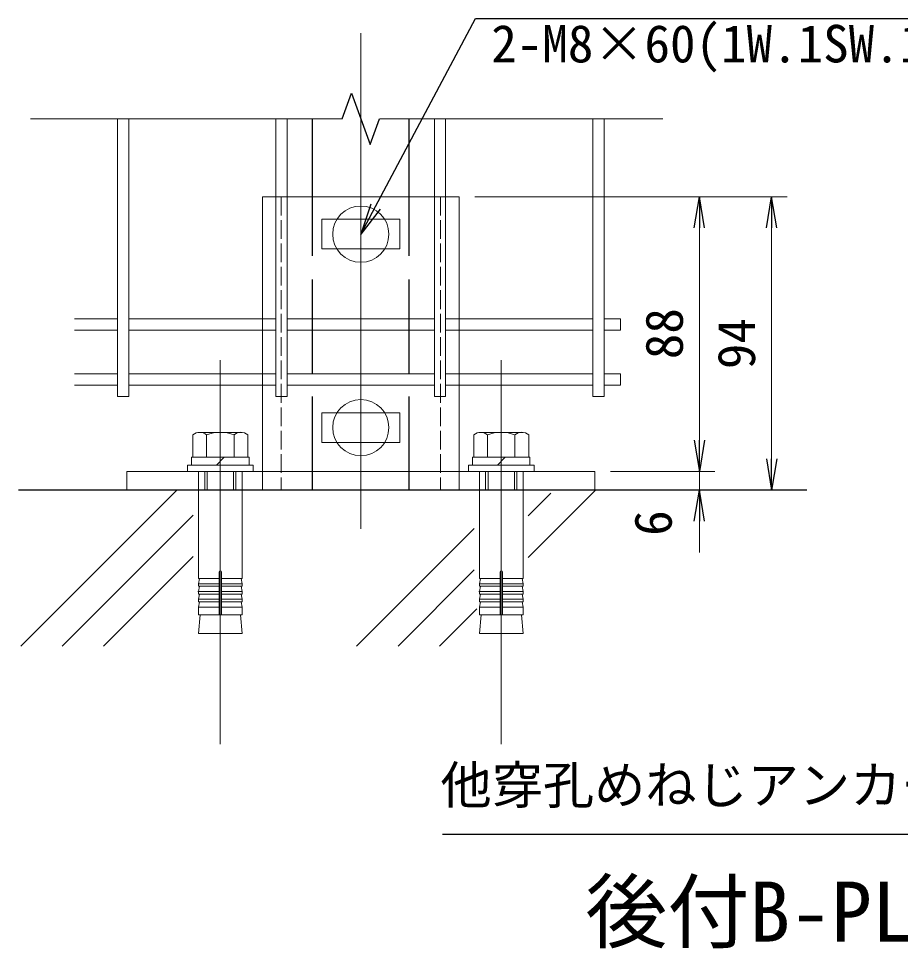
# Model space of a CAD drawing. Units: millimetres, scale not verified, with parts at other scales. Extents: x -396 to 8004, y -2970 to 2970.
# Drawn here: x 5181 to 6311, y -1235 to -43 of the extents above; entities that cross this region are included whole.
import ezdxf
from ezdxf.enums import TextEntityAlignment as Align

# ---------------------------------------------------------------- set-up
doc = ezdxf.new("R2010")
doc.units = ezdxf.units.MM
doc.header["$LTSCALE"] = 20
doc.linetypes.add('DASHED', pattern=[7.5, 6, -1.5])
doc.linetypes.add('USER1', pattern=[50.8, 31.75, -6.35, 6.35, -6.35])
for name, color, linetype, lineweight in [('0-2_D-STR-DIM', 7, 'Continuous', 13), ('0-3_D-STR3', 3, 'Continuous', 13), ('0-4_D-BMK', 2, 'USER1', 13), ('0-5_D-STR1', 1, 'Continuous', 25), ('0-6_D-STR2', 7, 'Continuous', 13), ('0-7_0', 7, 'Continuous', 25), ('0-8_D-STR-TXT', 7, 'Continuous', 25), ('0-B_D-DCR-HCH', 7, 'Continuous', 13), ('0-F_D-BGD', 7, 'Continuous', 25)]:
    doc.layers.add(name, color=color, linetype=linetype, lineweight=lineweight)
doc.layers.add('0-9_D-TTL-TXT', color=7, linetype='Continuous')
doc.styles.add('ＭＳ ゴシック', font='')
doc.styles.get('ＭＳ ゴシック').set_extended_font_data('MS Gothic')

# ---------------------------------------------------------------- blocks, each defined once
blk = doc.blocks.new('BREAK')
at = {"layer": '0-7_0'}
for p, q in [((704.8, 256.5), (0, 513)), ((-704.8, -256.5), (704.8, 256.5)), ((0, -513), (-704.8, -256.5))]:
    blk.add_line(p, q, dxfattribs=at)
blk = doc.blocks.new('ベースプレート部品\u3000正面図')
at = {"layer": '0-3_D-STR3', "linetype": 'DASHED'}
for p, q in [((16787, 48401.4), (16787, 46521.4)), ((17807, 48401.4), (17807, 46521.4)), ((16257, 46641.4), (16257, 46521.4)), ((16537, 46641.4), (16537, 46521.4)), ((16667, 46641.4), (16667, 46521.4)), ((17927, 46641.4), (17927, 46521.4)), ((18057, 46641.4), (18057, 46521.4)), ((18337, 46641.4), (18337, 46521.4))]:
    blk.add_line(p, q, dxfattribs=at)
at = {"layer": '0-3_D-STR3'}
for p, q in [((17927, 48401.4), (17927, 46641.4)), ((17546.8, 48256.4), (17046.7, 48256.4)), ((17046.7, 48256.4), (17046.7, 48066.4)), ((17546.7, 48256.4), (17546.7, 48066.4)), ((17546.7, 48066.4), (17046.8, 48066.4)), ((17546.8, 47016.4), (17046.7, 47016.4)), ((17046.7, 47016.4), (17046.7, 46826.4)), ((17546.7, 47016.4), (17546.7, 46826.4)), ((17546.7, 46826.4), (17046.8, 46826.4)), ((15797, 46641.4), (18797, 46641.4)), ((18797, 46641.4), (18797, 46521.4))]:
    blk.add_line(p, q, dxfattribs=at)
for points in [[(17927, 48401.4), (16667, 48401.4), (16667, 46641.4)], [(15797, 46641.4), (15797, 46521.4), (18797, 46521.4)]]:
    blk.add_lwpolyline(points, dxfattribs=at)
blk = doc.blocks.new('_Open')
at = {"layer": '0-7_0'}
blk.add_line((-20, 3.33), (0, 0), dxfattribs=at)
blk.add_lwpolyline([(-20, -3.33), (0, 0), (-20, 0)], dxfattribs=at)
blk = doc.blocks.new('MLeader13')
at = {"layer": '0-2_D-STR-DIM', "lineweight": 25}
blk.add_line((5644.57, -287.39), (5619.88, -319.57), dxfattribs=at)
for points in [[(5638.69, -284.26), (5766.97, -43.34), (6120.68, -43.34), (6397.51, -43.34)], [(5632.8, -281.13), (5619.88, -319.57), (5638.69, -284.26)]]:
    blk.add_lwpolyline(points, dxfattribs=at)
blk = doc.blocks.new('MLeader15')
at = {"layer": '0-8_D-STR-TXT'}
blk.add_line((6576.4, -865.24), (6599, -831.57), dxfattribs=at)
for points in [[(6588.55, -870.75), (6599, -831.57), (6582.48, -868)], [(6582.48, -868), (6482.32, -1088.81), (5731.6, -1088.81), (5724.4, -1088.81)]]:
    blk.add_lwpolyline(points, dxfattribs=at)

msp = doc.modelspace()

# ---------------------------------------------------------------- linework, layer by layer
at = {"layer": '0-2_D-STR-DIM'}
for p, q in [((5765.88, -271.57), (6073.75, -271.57)), ((5765.88, -271.57), (6166.28, -271.57)), ((6053.75, -311.57), (6053.75, -583.57)), ((6146.28, -311.57), (6146.28, -607.57)), ((6053.75, -583.57), (6053.75, -543.57)), ((5939.88, -623.57), (6073.75, -623.57)), ((5939.88, -623.57), (6073.75, -623.57)), ((6053.75, -623.57), (6053.75, -647.57)), ((5939.88, -647.57), (6073.75, -647.57)), ((5939.88, -647.57), (6166.28, -647.57)), ((6053.75, -687.57), (6053.75, -727.57))]:
    msp.add_line(p, q, dxfattribs=at)
at = {"layer": '0-3_D-STR3'}
for p, q in [((5404.68, -605.57), (5404.68, -576.77)), ((5467.59, -573.57), (5413.09, -573.57)), ((5422.28, -576.77), (5422.28, -605.57)), ((5457.48, -576.77), (5457.48, -605.57)), ((5475.08, -605.57), (5475.08, -576.77)), ((5764.68, -605.57), (5764.68, -576.77)), ((5827.59, -573.57), (5773.09, -573.57)), ((5782.28, -576.77), (5782.28, -605.57)), ((5817.48, -576.77), (5817.48, -605.57)), ((5835.08, -605.57), (5835.08, -576.77)), ((5434.88, -615.57), (5444.88, -605.57)), ((5794.88, -615.57), (5804.88, -605.57)), ((5419.88, -647.57), (5419.88, -623.57)), ((5423.08, -647.57), (5423.08, -623.57)), ((5456.68, -647.57), (5456.68, -623.57)), ((5459.88, -647.57), (5459.88, -623.57)), ((5779.88, -647.57), (5779.88, -623.57)), ((5783.08, -647.57), (5783.08, -623.57)), ((5816.68, -647.57), (5816.68, -623.57)), ((5819.88, -647.57), (5819.88, -623.57)), ((5438.38, -752.4), (5438.38, -807.57)), ((5441.38, -752.4), (5441.38, -807.57)), ((5798.38, -752.4), (5798.38, -807.57)), ((5801.38, -752.4), (5801.38, -807.57)), ((5438.38, -767.57), (5411.88, -767.57)), ((5441.38, -767.57), (5467.88, -767.57)), ((5798.38, -767.57), (5771.88, -767.57)), ((5801.38, -767.57), (5827.88, -767.57)), ((5438.38, -777.57), (5411.05, -777.57)), ((5441.38, -777.57), (5467.88, -777.57)), ((5798.38, -777.57), (5771.05, -777.57)), ((5801.38, -777.57), (5827.88, -777.57)), ((5438.38, -787.57), (5411.88, -787.57)), ((5438.38, -797.57), (5411.88, -797.57)), ((5441.38, -787.57), (5467.88, -787.57)), ((5441.38, -797.57), (5467.88, -797.57)), ((5798.38, -787.57), (5771.88, -787.57)), ((5798.38, -797.57), (5771.88, -797.57)), ((5801.38, -787.57), (5827.88, -787.57)), ((5801.38, -797.57), (5827.88, -797.57))]:
    msp.add_line(p, q, dxfattribs=at)
for points in [[(5403.08, -615.57), (5403.08, -605.57), (5476.68, -605.57), (5476.68, -615.57)], [(5763.08, -615.57), (5763.08, -605.57), (5836.68, -605.57), (5836.68, -615.57)], [(5441.38, -760.9), (5467.88, -760.9), (5467.88, -647.57), (5411.88, -647.57), (5411.88, -760.9), (5438.38, -760.9)], [(5801.38, -760.9), (5827.88, -760.9), (5827.88, -647.57), (5771.88, -647.57), (5771.88, -760.9), (5798.38, -760.9)], [(5413.13, -760.9), (5411.88, -767.57), (5411.88, -770.9), (5438.38, -770.9)], [(5466.64, -760.9), (5467.88, -767.57), (5467.88, -770.9), (5441.38, -770.9)], [(5773.13, -760.9), (5771.88, -767.57), (5771.88, -770.9), (5798.38, -770.9)], [(5826.64, -760.9), (5827.88, -767.57), (5827.88, -770.9), (5801.38, -770.9)], [(5413.13, -770.9), (5411.88, -777.57), (5411.88, -780.9), (5438.38, -780.9)], [(5466.64, -770.9), (5467.88, -777.57), (5467.88, -780.9), (5441.38, -780.9)], [(5773.13, -770.9), (5771.88, -777.57), (5771.88, -780.9), (5798.38, -780.9)], [(5826.64, -770.9), (5827.88, -777.57), (5827.88, -780.9), (5801.38, -780.9)], [(5413.13, -780.9), (5411.88, -787.57), (5411.88, -790.9), (5438.38, -790.9)], [(5466.64, -780.9), (5467.88, -787.57), (5467.88, -790.9), (5441.38, -790.9)], [(5773.13, -780.9), (5771.88, -787.57), (5771.88, -790.9), (5798.38, -790.9)], [(5826.64, -780.9), (5827.88, -787.57), (5827.88, -790.9), (5801.38, -790.9)], [(5466.64, -790.9), (5467.88, -797.57), (5467.88, -807.57), (5411.88, -807.57), (5411.88, -797.57), (5413.13, -790.9)], [(5826.64, -790.9), (5827.88, -797.57), (5827.88, -807.57), (5771.88, -807.57), (5771.88, -797.57), (5773.13, -790.9)], [(5465.79, -807.57), (5467.88, -831.57), (5411.88, -831.57), (5413.98, -807.57)], [(5467.88, -807.57), (5441.13, -807.57), (5411.88, -807.57)], [(5825.79, -807.57), (5827.88, -831.57), (5771.88, -831.57), (5773.98, -807.57)], [(5827.88, -807.57), (5801.13, -807.57), (5771.88, -807.57)]]:
    msp.add_lwpolyline(points, dxfattribs=at)
for points in [[(5481.88, -615.57), (5481.88, -623.57), (5397.88, -623.57), (5397.88, -615.57)], [(5841.88, -615.57), (5841.88, -623.57), (5757.88, -623.57), (5757.88, -615.57)]]:
    msp.add_lwpolyline(points, close=True, dxfattribs=at)
for centre in [(5619.88, -319.58), (5619.9, -567.57)]:
    msp.add_circle(centre, 36, dxfattribs=at)
for centre, radius, start, end in [((5413.48, -587.24), 13.68, 49.96723, 130.03277), ((5439.88, -623.57), 50, 69.39031, 110.60969), ((5466.28, -587), 13.5, 49.3117, 130.6883), ((5773.48, -587.24), 13.68, 49.96723, 130.03277), ((5799.88, -623.57), 50, 69.39031, 110.60969), ((5826.28, -587), 13.5, 49.3117, 130.6883), ((5439.88, -752.4), 1.5, 0, 180), ((5799.88, -752.4), 1.5, 0, 180)]:
    msp.add_arc(centre, radius, start, end, dxfattribs=at)
at = {"layer": '0-4_D-BMK'}
for p, q in [((5619.88, -62.14), (5619.88, -751.58)), ((5439.88, -481.17), (5439.88, -973.18)), ((5799.88, -481.17), (5799.88, -973.18))]:
    msp.add_line(p, q, dxfattribs=at)
at = {"layer": '0-5_D-STR1'}
for p, q in [((5557.88, -271.57), (5557.88, -171.7)), ((5681.88, -271.57), (5681.88, -171.7))]:
    msp.add_line(p, q, dxfattribs=at)
at = {"layer": '0-5_D-STR1', "linetype": 'DASHED'}
for p, q in [((5557.88, -647.57), (5557.88, -271.57)), ((5681.88, -647.57), (5681.88, -271.57))]:
    msp.add_line(p, q, dxfattribs=at)
at = {"layer": '0-6_D-STR2'}
for p, q in [((5308.07, -171.7), (5308.07, -527.57)), ((5322.47, -171.7), (5322.47, -527.57)), ((5511.15, -171.7), (5511.15, -527.57)), ((5525.55, -171.7), (5525.55, -527.57)), ((5714.22, -171.7), (5714.22, -527.57)), ((5728.62, -171.7), (5728.62, -527.57)), ((5917.3, -171.7), (5917.3, -527.57)), ((5931.7, -171.7), (5931.7, -527.57)), ((5308.07, -428.27), (5252.99, -428.27)), ((5511.15, -428.27), (5322.47, -428.27)), ((5714.22, -428.27), (5525.55, -428.27)), ((5917.3, -428.27), (5728.62, -428.27)), ((5952.5, -428.27), (5931.7, -428.27)), ((5952.5, -428.27), (5952.5, -442.67)), ((5308.07, -442.67), (5252.99, -442.67)), ((5511.15, -442.67), (5322.47, -442.67)), ((5714.22, -442.67), (5525.55, -442.67)), ((5917.3, -442.67), (5728.62, -442.67)), ((5952.5, -442.67), (5931.7, -442.67)), ((5308.07, -498.77), (5252.99, -498.77)), ((5511.15, -498.77), (5322.47, -498.77)), ((5714.22, -498.77), (5525.55, -498.77)), ((5917.3, -498.77), (5728.62, -498.77)), ((5952.5, -498.77), (5931.7, -498.77)), ((5952.5, -498.77), (5952.5, -513.17)), ((5308.07, -513.17), (5252.99, -513.17)), ((5511.15, -513.17), (5322.47, -513.17)), ((5714.22, -513.17), (5525.55, -513.17)), ((5917.3, -513.17), (5728.62, -513.17)), ((5952.5, -513.17), (5931.7, -513.17)), ((5322.47, -527.57), (5308.07, -527.57)), ((5525.55, -527.57), (5511.15, -527.57)), ((5728.62, -527.57), (5714.22, -527.57)), ((5931.7, -527.57), (5917.3, -527.57))]:
    msp.add_line(p, q, dxfattribs=at)
at = {"layer": '0-B_D-DCR-HCH'}
for p, q in [((5196.62, -171.7), (5595.94, -171.7)), ((5643.83, -171.7), (6006.8, -171.7)), ((5184.26, -847.57), (5384.26, -647.57)), ((5834.44, -733.78), (5920.66, -647.57)), ((5834.44, -680.75), (5863.54, -651.65)), ((5237.29, -847.57), (5405.23, -679.63)), ((5614.59, -847.57), (5765.24, -696.91)), ((5290.33, -847.57), (5405.23, -732.66)), ((5667.62, -847.57), (5765.24, -749.95)), ((5720.66, -847.57), (5768.5, -799.72))]:
    msp.add_line(p, q, dxfattribs=at)
at = {"layer": '0-F_D-BGD'}
msp.add_line((6191.31, -647.57), (5181.4, -647.57), dxfattribs=at)

# ---------------------------------------------------------------- block references
at = {"layer": '0-2_D-STR-DIM'}
msp.add_blockref('MLeader13', (0, 0), dxfattribs=at)
at = {"layer": '0-2_D-STR-DIM', "xscale": 0.2, "yscale": 0.2}
msp.add_blockref('ベースプレート部品\u3000正面図', (2160.48, -9951.85), dxfattribs=at)
at = {"layer": '0-2_D-STR-DIM', "xscale": 2, "yscale": 2}
for p, rotation in [((6053.75, -271.57), 90), ((6146.28, -271.57), 90), ((6053.75, -623.57), 270), ((6053.75, -623.57), 270), ((6146.28, -647.57), 270), ((6053.75, -647.57), 90)]:
    msp.add_blockref('_Open', p, dxfattribs=dict(at, rotation=rotation))
at = {"layer": '0-8_D-STR-TXT'}
msp.add_blockref('MLeader15', (0, 0), dxfattribs=at)
at = {"layer": '0-B_D-DCR-HCH', "xscale": 0.04666667, "yscale": 0.04666667, "rotation": 270}
msp.add_blockref('BREAK', (5619.88, -171.7), dxfattribs=at)

# ---------------------------------------------------------------- texts
at = {"layer": '0-2_D-STR-DIM', "style": 'ＭＳ ゴシック'}
for s, p in [('88', (6047, -479.82)), ('94', (6139.54, -492.57)), ('6', (6032.77, -706.19))]:
    msp.add_text(s, height=48.09, rotation=90, dxfattribs=at).set_placement(p, align=Align.BOTTOM_LEFT)
at = {"layer": '0-8_D-STR-TXT', "style": 'ＭＳ ゴシック'}
for s, p in [('2-M8×60(1W.1SW.1N)', (5787.1, -113.91)), ('他穿孔めねじアンカーM10', (5722.1, -1064.03))]:
    msp.add_text(s, height=48.09, dxfattribs=at).set_placement(p, align=Align.BOTTOM_LEFT)
at = {"layer": '0-9_D-TTL-TXT', "style": 'ＭＳ ゴシック'}
msp.add_text('後付B-PL詳細図', height=76.98, dxfattribs=at).set_placement((5907.7, -1249.3), align=Align.BOTTOM_LEFT)

doc.saveas('drawing.dxf')
